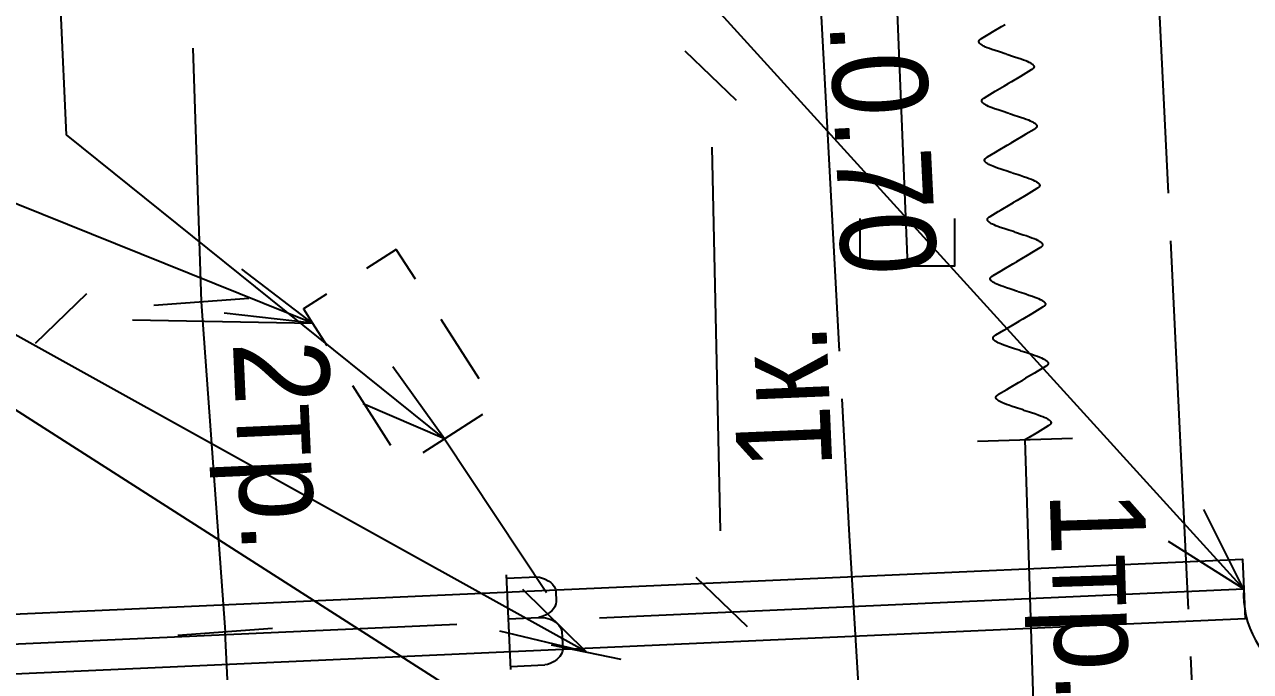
# Model space of a CAD drawing. Header units: metres. Extents: x -3947 to -3704, y 4976 to 6609.
# Drawn here: x -3901.47 to -3888.58, y 6399.14 to 6405.94 of the extents above; entities that cross this region are included whole.
import ezdxf

# ---------------------------------------------------------------- set-up
doc = ezdxf.new("R2010")
doc.units = ezdxf.units.M
doc.header["$MEASUREMENT"] = 0
for name, color, linetype, lineweight in [('Водопровод', 7, 'Continuous', 25), ('Кабель защиты', 7, 'Continuous', 25), ('Кабель связи', 7, 'Continuous', 25), ('Кабель электрический', 7, 'Continuous', 25)]:
    doc.layers.add(name, color=color, linetype=linetype, lineweight=lineweight)
doc.styles.add('Style-RUSSIAN_1251', font='RUSSIAN_1251.shx')
doc.styles.add('Style-RUSSIAN_1251 I 0.00000', font='RUSSIAN_1251.shx')

msp = doc.modelspace()

# ---------------------------------------------------------------- linework, layer by layer
at = {"layer": 'Водопровод', "linetype": 'Continuous'}
for p, q in [((-3892.808, 6418.92), (-3892.184, 6403.401)), ((-3888.648, 6400.006), (-3889.068, 6400.84)), ((-3888.648, 6400.006), (-3889.438, 6400.504)), ((-3896.402, 6400.156), (-3896.357, 6399.16)), ((-3895.422, 6399.702), (-3888.648, 6400.006)), ((-3896.381, 6399.693), (-3896.06, 6399.707)), ((-3903.695, 6399.331), (-3896.921, 6399.635)), ((-3896.358, 6399.192), (-3895.996, 6399.209))]:
    msp.add_line(p, q, dxfattribs=at)
at = {"layer": 'Водопровод', "linetype": 'Continuous', "flags": 128}
for points in [[(-3888.648, 6400.006), (-3899.22, 6411.634), (-3899.835, 6419.475)], [(-3892.684, 6403.901), (-3892.684, 6403.401), (-3891.684, 6403.401), (-3891.684, 6403.901)], [(-3903.681, 6399.016), (-3903.709, 6399.646), (-3888.662, 6400.321), (-3888.633, 6399.692), (-3903.681, 6399.016)], [(-3896.4, 6400.12), (-3896.081, 6400.134), (-3896.051, 6400.13), (-3896, 6400.113), (-3895.952, 6400.087), (-3895.933, 6400.073), (-3895.915, 6400.055), (-3895.899, 6400.032), (-3895.885, 6400.003), (-3895.881, 6399.988), (-3895.875, 6399.872), (-3895.88, 6399.85), (-3895.892, 6399.819), (-3895.906, 6399.798), (-3895.921, 6399.777), (-3895.949, 6399.755), (-3895.983, 6399.735), (-3896.014, 6399.72), (-3896.06, 6399.707), (-3896.021, 6399.705), (-3895.987, 6399.703), (-3895.938, 6399.69), (-3895.908, 6399.675), (-3895.879, 6399.657), (-3895.847, 6399.627), (-3895.825, 6399.592), (-3895.815, 6399.561), (-3895.806, 6399.371), (-3895.809, 6399.352), (-3895.819, 6399.325), (-3895.838, 6399.295), (-3895.869, 6399.265), (-3895.896, 6399.245), (-3895.941, 6399.223), (-3895.969, 6399.212), (-3895.996, 6399.209)], [(-3888.648, 6399.966), (-3888.649, 6399.937), (-3888.645, 6399.867), (-3888.637, 6399.798), (-3888.624, 6399.729), (-3888.606, 6399.662), (-3888.583, 6399.596), (-3888.556, 6399.531), (-3888.525, 6399.469), (-3888.489, 6399.409), (-3888.449, 6399.352), (-3888.405, 6399.298), (-3888.385, 6399.276)]]:
    msp.add_lwpolyline(points, dxfattribs=at)
at = {"layer": 'Кабель защиты', "linetype": 'Continuous'}
msp.add_line((-3891.448, 6401.559), (-3890.448, 6401.591), dxfattribs=at)
at = {"layer": 'Кабель защиты', "linetype": 'Continuous', "flags": 128}
for points in [[(-3891.142, 6405.626), (-3891.157, 6405.631), (-3891.205, 6405.646), (-3891.227, 6405.653), (-3891.26, 6405.664), (-3891.296, 6405.676), (-3891.321, 6405.685), (-3891.344, 6405.694), (-3891.361, 6405.701), (-3891.378, 6405.71), (-3891.389, 6405.715), (-3891.397, 6405.72), (-3891.405, 6405.724), (-3891.408, 6405.727), (-3891.411, 6405.729), (-3891.416, 6405.733), (-3891.419, 6405.736), (-3891.421, 6405.738), (-3891.424, 6405.74), (-3891.426, 6405.743), (-3891.428, 6405.746), (-3891.429, 6405.748), (-3891.43, 6405.75), (-3891.431, 6405.751), (-3891.431, 6405.753), (-3891.432, 6405.754), (-3891.432, 6405.756), (-3891.432, 6405.758), (-3891.432, 6405.76), (-3891.432, 6405.761), (-3891.432, 6405.762), (-3891.432, 6405.763), (-3891.432, 6405.764), (-3891.432, 6405.765), (-3891.431, 6405.767), (-3891.43, 6405.768), (-3891.429, 6405.77), (-3891.429, 6405.771), (-3891.428, 6405.772), (-3891.427, 6405.774), (-3891.426, 6405.775), (-3891.425, 6405.776), (-3891.424, 6405.777), (-3891.421, 6405.779), (-3891.42, 6405.781), (-3891.417, 6405.783), (-3891.413, 6405.786), (-3891.41, 6405.788), (-3891.403, 6405.792), (-3891.317, 6405.844), (-3891.289, 6405.86), (-3891.194, 6405.916), (-3891.157, 6405.938)], [(-3891.142, 6405.626), (-3891.128, 6405.621), (-3891.079, 6405.606), (-3891.057, 6405.599), (-3891.024, 6405.588), (-3890.988, 6405.576), (-3890.964, 6405.567), (-3890.94, 6405.558), (-3890.923, 6405.551), (-3890.906, 6405.542), (-3890.895, 6405.537), (-3890.887, 6405.532), (-3890.879, 6405.528), (-3890.876, 6405.525), (-3890.873, 6405.523), (-3890.868, 6405.519), (-3890.865, 6405.516), (-3890.863, 6405.514), (-3890.86, 6405.512), (-3890.858, 6405.509), (-3890.856, 6405.506), (-3890.855, 6405.504), (-3890.854, 6405.502), (-3890.853, 6405.501), (-3890.853, 6405.499), (-3890.852, 6405.498), (-3890.852, 6405.496), (-3890.852, 6405.494), (-3890.852, 6405.492), (-3890.852, 6405.491), (-3890.852, 6405.49), (-3890.852, 6405.489), (-3890.852, 6405.488), (-3890.853, 6405.487), (-3890.853, 6405.485), (-3890.854, 6405.484), (-3890.855, 6405.482), (-3890.856, 6405.481), (-3890.856, 6405.48), (-3890.857, 6405.478), (-3890.858, 6405.477), (-3890.859, 6405.476), (-3890.86, 6405.475), (-3890.863, 6405.473), (-3890.864, 6405.471), (-3890.867, 6405.469), (-3890.871, 6405.466), (-3890.875, 6405.464), (-3890.882, 6405.46), (-3890.967, 6405.408), (-3890.995, 6405.392), (-3891.09, 6405.336), (-3891.127, 6405.314)], [(-3891.112, 6405.003), (-3891.127, 6405.007), (-3891.176, 6405.023), (-3891.197, 6405.03), (-3891.23, 6405.04), (-3891.266, 6405.053), (-3891.291, 6405.062), (-3891.314, 6405.071), (-3891.331, 6405.078), (-3891.349, 6405.086), (-3891.359, 6405.092), (-3891.367, 6405.097), (-3891.375, 6405.101), (-3891.378, 6405.103), (-3891.381, 6405.105), (-3891.386, 6405.11), (-3891.389, 6405.112), (-3891.392, 6405.115), (-3891.394, 6405.117), (-3891.396, 6405.12), (-3891.398, 6405.123), (-3891.4, 6405.125), (-3891.4, 6405.126), (-3891.401, 6405.128), (-3891.402, 6405.129), (-3891.402, 6405.131), (-3891.402, 6405.133), (-3891.403, 6405.135), (-3891.403, 6405.137), (-3891.403, 6405.137), (-3891.402, 6405.139), (-3891.402, 6405.14), (-3891.402, 6405.141), (-3891.402, 6405.142), (-3891.401, 6405.143), (-3891.401, 6405.145), (-3891.399, 6405.147), (-3891.399, 6405.148), (-3891.398, 6405.149), (-3891.397, 6405.15), (-3891.396, 6405.152), (-3891.395, 6405.153), (-3891.394, 6405.154), (-3891.392, 6405.156), (-3891.39, 6405.158), (-3891.387, 6405.16), (-3891.383, 6405.163), (-3891.38, 6405.165), (-3891.373, 6405.169), (-3891.287, 6405.22), (-3891.259, 6405.237), (-3891.164, 6405.293), (-3891.127, 6405.314)], [(-3891.112, 6405.003), (-3891.098, 6404.998), (-3891.049, 6404.983), (-3891.027, 6404.976), (-3890.994, 6404.965), (-3890.958, 6404.953), (-3890.934, 6404.944), (-3890.91, 6404.935), (-3890.893, 6404.927), (-3890.876, 6404.919), (-3890.866, 6404.914), (-3890.857, 6404.909), (-3890.85, 6404.904), (-3890.846, 6404.902), (-3890.843, 6404.9), (-3890.838, 6404.896), (-3890.835, 6404.893), (-3890.833, 6404.891), (-3890.83, 6404.888), (-3890.828, 6404.886), (-3890.826, 6404.883), (-3890.825, 6404.88), (-3890.824, 6404.879), (-3890.823, 6404.878), (-3890.823, 6404.876), (-3890.822, 6404.875), (-3890.822, 6404.873), (-3890.822, 6404.871), (-3890.822, 6404.869), (-3890.822, 6404.868), (-3890.822, 6404.867), (-3890.822, 6404.866), (-3890.822, 6404.865), (-3890.823, 6404.863), (-3890.823, 6404.862), (-3890.824, 6404.86), (-3890.825, 6404.859), (-3890.826, 6404.857), (-3890.826, 6404.856), (-3890.827, 6404.855), (-3890.828, 6404.854), (-3890.829, 6404.853), (-3890.83, 6404.851), (-3890.833, 6404.849), (-3890.835, 6404.848), (-3890.837, 6404.846), (-3890.841, 6404.843), (-3890.845, 6404.841), (-3890.852, 6404.836), (-3890.937, 6404.785), (-3890.966, 6404.769), (-3891.06, 6404.713), (-3891.097, 6404.691)], [(-3891.082, 6404.379), (-3891.097, 6404.384), (-3891.146, 6404.399), (-3891.168, 6404.406), (-3891.2, 6404.417), (-3891.236, 6404.429), (-3891.261, 6404.438), (-3891.284, 6404.448), (-3891.302, 6404.455), (-3891.319, 6404.463), (-3891.329, 6404.468), (-3891.338, 6404.473), (-3891.345, 6404.478), (-3891.348, 6404.48), (-3891.351, 6404.482), (-3891.356, 6404.486), (-3891.359, 6404.489), (-3891.362, 6404.491), (-3891.364, 6404.494), (-3891.366, 6404.496), (-3891.369, 6404.499), (-3891.37, 6404.502), (-3891.371, 6404.503), (-3891.371, 6404.505), (-3891.372, 6404.506), (-3891.372, 6404.507), (-3891.373, 6404.51), (-3891.373, 6404.511), (-3891.373, 6404.513), (-3891.373, 6404.514), (-3891.373, 6404.515), (-3891.372, 6404.516), (-3891.372, 6404.518), (-3891.372, 6404.519), (-3891.371, 6404.52), (-3891.371, 6404.522), (-3891.37, 6404.524), (-3891.369, 6404.525), (-3891.368, 6404.526), (-3891.367, 6404.527), (-3891.366, 6404.528), (-3891.365, 6404.53), (-3891.364, 6404.531), (-3891.362, 6404.533), (-3891.36, 6404.534), (-3891.357, 6404.537), (-3891.354, 6404.539), (-3891.35, 6404.542), (-3891.343, 6404.546), (-3891.257, 6404.597), (-3891.229, 6404.614), (-3891.134, 6404.669), (-3891.097, 6404.691)], [(-3891.082, 6404.379), (-3891.068, 6404.375), (-3891.019, 6404.36), (-3890.997, 6404.353), (-3890.964, 6404.342), (-3890.928, 6404.329), (-3890.904, 6404.32), (-3890.88, 6404.311), (-3890.863, 6404.304), (-3890.846, 6404.296), (-3890.836, 6404.29), (-3890.827, 6404.286), (-3890.82, 6404.281), (-3890.817, 6404.279), (-3890.814, 6404.277), (-3890.808, 6404.273), (-3890.805, 6404.27), (-3890.803, 6404.268), (-3890.801, 6404.265), (-3890.798, 6404.263), (-3890.796, 6404.259), (-3890.795, 6404.257), (-3890.794, 6404.256), (-3890.794, 6404.254), (-3890.793, 6404.253), (-3890.793, 6404.251), (-3890.792, 6404.249), (-3890.792, 6404.248), (-3890.792, 6404.246), (-3890.792, 6404.245), (-3890.792, 6404.244), (-3890.792, 6404.242), (-3890.793, 6404.241), (-3890.793, 6404.24), (-3890.793, 6404.239), (-3890.794, 6404.237), (-3890.795, 6404.235), (-3890.796, 6404.234), (-3890.797, 6404.233), (-3890.797, 6404.232), (-3890.799, 6404.23), (-3890.8, 6404.229), (-3890.801, 6404.228), (-3890.803, 6404.226), (-3890.805, 6404.224), (-3890.807, 6404.222), (-3890.811, 6404.22), (-3890.815, 6404.217), (-3890.822, 6404.213), (-3890.907, 6404.162), (-3890.936, 6404.145), (-3891.03, 6404.09), (-3891.067, 6404.068)], [(-3891.053, 6403.756), (-3891.067, 6403.761), (-3891.116, 6403.776), (-3891.138, 6403.783), (-3891.17, 6403.794), (-3891.207, 6403.806), (-3891.231, 6403.815), (-3891.255, 6403.824), (-3891.272, 6403.832), (-3891.289, 6403.84), (-3891.299, 6403.845), (-3891.308, 6403.85), (-3891.315, 6403.855), (-3891.318, 6403.857), (-3891.321, 6403.859), (-3891.327, 6403.863), (-3891.33, 6403.866), (-3891.332, 6403.868), (-3891.334, 6403.87), (-3891.336, 6403.873), (-3891.339, 6403.876), (-3891.34, 6403.878), (-3891.341, 6403.88), (-3891.341, 6403.881), (-3891.342, 6403.883), (-3891.342, 6403.884), (-3891.343, 6403.886), (-3891.343, 6403.888), (-3891.343, 6403.89), (-3891.343, 6403.891), (-3891.343, 6403.892), (-3891.343, 6403.893), (-3891.342, 6403.894), (-3891.342, 6403.895), (-3891.342, 6403.897), (-3891.341, 6403.898), (-3891.34, 6403.9), (-3891.339, 6403.902), (-3891.338, 6403.903), (-3891.337, 6403.904), (-3891.336, 6403.905), (-3891.335, 6403.906), (-3891.334, 6403.907), (-3891.332, 6403.91), (-3891.33, 6403.911), (-3891.327, 6403.913), (-3891.324, 6403.916), (-3891.32, 6403.918), (-3891.313, 6403.922), (-3891.228, 6403.974), (-3891.199, 6403.99), (-3891.104, 6404.046), (-3891.067, 6404.068)], [(-3891.053, 6403.756), (-3891.038, 6403.752), (-3890.989, 6403.736), (-3890.967, 6403.729), (-3890.935, 6403.719), (-3890.899, 6403.706), (-3890.874, 6403.697), (-3890.85, 6403.688), (-3890.833, 6403.681), (-3890.816, 6403.672), (-3890.806, 6403.667), (-3890.797, 6403.662), (-3890.79, 6403.658), (-3890.787, 6403.656), (-3890.784, 6403.653), (-3890.779, 6403.649), (-3890.775, 6403.647), (-3890.773, 6403.644), (-3890.771, 6403.642), (-3890.769, 6403.639), (-3890.766, 6403.636), (-3890.765, 6403.634), (-3890.764, 6403.632), (-3890.764, 6403.631), (-3890.763, 6403.629), (-3890.763, 6403.628), (-3890.762, 6403.626), (-3890.762, 6403.624), (-3890.762, 6403.622), (-3890.762, 6403.621), (-3890.762, 6403.62), (-3890.762, 6403.619), (-3890.763, 6403.618), (-3890.763, 6403.617), (-3890.764, 6403.615), (-3890.764, 6403.614), (-3890.765, 6403.612), (-3890.766, 6403.611), (-3890.767, 6403.61), (-3890.768, 6403.608), (-3890.769, 6403.607), (-3890.77, 6403.606), (-3890.771, 6403.605), (-3890.773, 6403.603), (-3890.775, 6403.601), (-3890.778, 6403.599), (-3890.781, 6403.596), (-3890.785, 6403.594), (-3890.792, 6403.59), (-3890.877, 6403.539), (-3890.906, 6403.522), (-3891.001, 6403.466), (-3891.038, 6403.445)], [(-3891.023, 6403.133), (-3891.037, 6403.137), (-3891.086, 6403.153), (-3891.108, 6403.16), (-3891.141, 6403.17), (-3891.177, 6403.183), (-3891.201, 6403.192), (-3891.225, 6403.201), (-3891.242, 6403.208), (-3891.259, 6403.216), (-3891.269, 6403.222), (-3891.278, 6403.227), (-3891.285, 6403.231), (-3891.288, 6403.233), (-3891.291, 6403.236), (-3891.297, 6403.24), (-3891.3, 6403.242), (-3891.302, 6403.245), (-3891.304, 6403.247), (-3891.307, 6403.25), (-3891.309, 6403.253), (-3891.31, 6403.255), (-3891.311, 6403.257), (-3891.311, 6403.258), (-3891.312, 6403.26), (-3891.312, 6403.261), (-3891.313, 6403.263), (-3891.313, 6403.265), (-3891.313, 6403.267), (-3891.313, 6403.268), (-3891.313, 6403.269), (-3891.313, 6403.27), (-3891.313, 6403.271), (-3891.312, 6403.272), (-3891.312, 6403.274), (-3891.311, 6403.275), (-3891.31, 6403.277), (-3891.309, 6403.278), (-3891.309, 6403.279), (-3891.308, 6403.28), (-3891.307, 6403.282), (-3891.306, 6403.283), (-3891.305, 6403.284), (-3891.302, 6403.286), (-3891.3, 6403.288), (-3891.298, 6403.29), (-3891.294, 6403.293), (-3891.29, 6403.295), (-3891.283, 6403.299), (-3891.198, 6403.35), (-3891.169, 6403.367), (-3891.075, 6403.423), (-3891.038, 6403.444)], [(-3891.023, 6403.133), (-3891.008, 6403.128), (-3890.959, 6403.113), (-3890.938, 6403.106), (-3890.905, 6403.095), (-3890.869, 6403.083), (-3890.844, 6403.074), (-3890.821, 6403.065), (-3890.804, 6403.057), (-3890.786, 6403.049), (-3890.776, 6403.044), (-3890.767, 6403.039), (-3890.76, 6403.034), (-3890.757, 6403.032), (-3890.754, 6403.03), (-3890.749, 6403.026), (-3890.746, 6403.023), (-3890.743, 6403.021), (-3890.741, 6403.018), (-3890.739, 6403.016), (-3890.737, 6403.013), (-3890.735, 6403.011), (-3890.735, 6403.009), (-3890.734, 6403.008), (-3890.733, 6403.006), (-3890.733, 6403.005), (-3890.733, 6403.003), (-3890.732, 6403.001), (-3890.732, 6402.999), (-3890.732, 6402.998), (-3890.732, 6402.997), (-3890.733, 6402.996), (-3890.733, 6402.995), (-3890.733, 6402.994), (-3890.734, 6402.992), (-3890.734, 6402.991), (-3890.735, 6402.989), (-3890.736, 6402.987), (-3890.737, 6402.986), (-3890.738, 6402.985), (-3890.739, 6402.984), (-3890.74, 6402.983), (-3890.741, 6402.982), (-3890.743, 6402.979), (-3890.745, 6402.978), (-3890.748, 6402.976), (-3890.752, 6402.973), (-3890.755, 6402.971), (-3890.762, 6402.967), (-3890.848, 6402.915), (-3890.876, 6402.899), (-3890.971, 6402.843), (-3891.008, 6402.821)], [(-3890.993, 6402.51), (-3891.007, 6402.514), (-3891.056, 6402.529), (-3891.078, 6402.536), (-3891.111, 6402.547), (-3891.147, 6402.56), (-3891.171, 6402.569), (-3891.195, 6402.578), (-3891.212, 6402.585), (-3891.229, 6402.593), (-3891.24, 6402.599), (-3891.248, 6402.603), (-3891.255, 6402.608), (-3891.259, 6402.61), (-3891.262, 6402.612), (-3891.267, 6402.616), (-3891.27, 6402.619), (-3891.272, 6402.621), (-3891.275, 6402.624), (-3891.277, 6402.626), (-3891.279, 6402.63), (-3891.28, 6402.632), (-3891.281, 6402.633), (-3891.282, 6402.635), (-3891.282, 6402.636), (-3891.283, 6402.638), (-3891.283, 6402.64), (-3891.283, 6402.641), (-3891.283, 6402.643), (-3891.283, 6402.644), (-3891.283, 6402.645), (-3891.283, 6402.646), (-3891.283, 6402.648), (-3891.282, 6402.649), (-3891.282, 6402.65), (-3891.281, 6402.652), (-3891.28, 6402.654), (-3891.279, 6402.655), (-3891.279, 6402.656), (-3891.278, 6402.657), (-3891.277, 6402.659), (-3891.276, 6402.66), (-3891.275, 6402.661), (-3891.272, 6402.663), (-3891.271, 6402.665), (-3891.268, 6402.667), (-3891.264, 6402.669), (-3891.26, 6402.672), (-3891.253, 6402.676), (-3891.168, 6402.727), (-3891.139, 6402.744), (-3891.045, 6402.799), (-3891.008, 6402.821)], [(-3890.993, 6402.51), (-3890.978, 6402.505), (-3890.929, 6402.49), (-3890.908, 6402.483), (-3890.875, 6402.472), (-3890.839, 6402.46), (-3890.814, 6402.451), (-3890.791, 6402.441), (-3890.774, 6402.434), (-3890.757, 6402.426), (-3890.746, 6402.421), (-3890.738, 6402.416), (-3890.73, 6402.411), (-3890.727, 6402.409), (-3890.724, 6402.407), (-3890.719, 6402.403), (-3890.716, 6402.4), (-3890.713, 6402.398), (-3890.711, 6402.395), (-3890.709, 6402.393), (-3890.707, 6402.39), (-3890.705, 6402.387), (-3890.705, 6402.386), (-3890.704, 6402.384), (-3890.704, 6402.383), (-3890.703, 6402.382), (-3890.703, 6402.379), (-3890.702, 6402.378), (-3890.702, 6402.376), (-3890.702, 6402.375), (-3890.703, 6402.374), (-3890.703, 6402.373), (-3890.703, 6402.371), (-3890.703, 6402.37), (-3890.704, 6402.369), (-3890.705, 6402.367), (-3890.706, 6402.365), (-3890.706, 6402.364), (-3890.707, 6402.363), (-3890.708, 6402.362), (-3890.709, 6402.361), (-3890.71, 6402.359), (-3890.711, 6402.358), (-3890.713, 6402.356), (-3890.715, 6402.355), (-3890.718, 6402.352), (-3890.722, 6402.35), (-3890.725, 6402.347), (-3890.732, 6402.343), (-3890.818, 6402.292), (-3890.846, 6402.275), (-3890.941, 6402.22), (-3890.978, 6402.198)], [(-3890.963, 6401.886), (-3890.978, 6401.891), (-3891.026, 6401.906), (-3891.048, 6401.913), (-3891.081, 6401.924), (-3891.117, 6401.936), (-3891.141, 6401.945), (-3891.165, 6401.954), (-3891.182, 6401.962), (-3891.199, 6401.97), (-3891.21, 6401.975), (-3891.218, 6401.98), (-3891.226, 6401.985), (-3891.229, 6401.987), (-3891.232, 6401.989), (-3891.237, 6401.993), (-3891.24, 6401.996), (-3891.242, 6401.998), (-3891.245, 6402.001), (-3891.247, 6402.003), (-3891.249, 6402.006), (-3891.25, 6402.009), (-3891.251, 6402.01), (-3891.252, 6402.011), (-3891.252, 6402.013), (-3891.253, 6402.014), (-3891.253, 6402.016), (-3891.253, 6402.018), (-3891.253, 6402.02), (-3891.253, 6402.021), (-3891.253, 6402.022), (-3891.253, 6402.023), (-3891.253, 6402.024), (-3891.252, 6402.026), (-3891.252, 6402.027), (-3891.251, 6402.029), (-3891.25, 6402.03), (-3891.25, 6402.032), (-3891.249, 6402.033), (-3891.248, 6402.034), (-3891.247, 6402.035), (-3891.246, 6402.036), (-3891.245, 6402.037), (-3891.242, 6402.04), (-3891.241, 6402.041), (-3891.238, 6402.043), (-3891.234, 6402.046), (-3891.231, 6402.048), (-3891.224, 6402.053), (-3891.138, 6402.104), (-3891.11, 6402.12), (-3891.015, 6402.176), (-3890.978, 6402.198)], [(-3890.963, 6401.886), (-3890.948, 6401.882), (-3890.9, 6401.866), (-3890.878, 6401.859), (-3890.845, 6401.849), (-3890.809, 6401.836), (-3890.785, 6401.827), (-3890.761, 6401.818), (-3890.744, 6401.811), (-3890.727, 6401.803), (-3890.716, 6401.797), (-3890.708, 6401.792), (-3890.7, 6401.788), (-3890.697, 6401.786), (-3890.694, 6401.784), (-3890.689, 6401.779), (-3890.686, 6401.777), (-3890.684, 6401.774), (-3890.681, 6401.772), (-3890.679, 6401.769), (-3890.677, 6401.766), (-3890.676, 6401.764), (-3890.675, 6401.763), (-3890.674, 6401.761), (-3890.674, 6401.76), (-3890.673, 6401.758), (-3890.673, 6401.756), (-3890.673, 6401.754), (-3890.673, 6401.752), (-3890.673, 6401.752), (-3890.673, 6401.75), (-3890.673, 6401.749), (-3890.673, 6401.748), (-3890.674, 6401.747), (-3890.674, 6401.746), (-3890.675, 6401.744), (-3890.676, 6401.742), (-3890.677, 6401.741), (-3890.677, 6401.74), (-3890.678, 6401.739), (-3890.679, 6401.737), (-3890.68, 6401.736), (-3890.681, 6401.735), (-3890.684, 6401.733), (-3890.685, 6401.731), (-3890.688, 6401.729), (-3890.692, 6401.726), (-3890.695, 6401.724), (-3890.702, 6401.72), (-3890.788, 6401.669), (-3890.816, 6401.652), (-3890.911, 6401.596), (-3890.948, 6401.575)], [(-3890.948, 6401.575), (-3890.809, 6397.166)]]:
    msp.add_lwpolyline(points, dxfattribs=at)
at = {"layer": 'Кабель связи', "linetype": 'Continuous'}
for p, q in [((-3893.98, 6405.138), (-3894.521, 6405.657)), ((-3894.149, 6400.618), (-3894.235, 6404.648)), ((-3897.557, 6403.574), (-3897.87, 6403.373)), ((-3897.356, 6403.261), (-3897.557, 6403.574)), ((-3898.438, 6402.799), (-3899.18, 6403.367)), ((-3901.351, 6402.59), (-3900.81, 6403.11)), ((-3898.438, 6402.799), (-3899.366, 6402.903)), ((-3900.331, 6402.836), (-3898.438, 6402.799)), ((-3896.686, 6402.213), (-3897.087, 6402.839)), ((-3897.049, 6401.584), (-3897.594, 6402.342)), ((-3898.019, 6402.143), (-3897.618, 6401.517)), ((-3897.049, 6401.584), (-3897.907, 6401.953)), ((-3897.049, 6401.584), (-3895.977, 6399.969)), ((-3893.863, 6399.609), (-3894.404, 6400.128)), ((-3895.562, 6399.344), (-3896.227, 6399.999)), ((-3895.562, 6399.344), (-3896.47, 6399.562)), ((-3895.929, 6399.418), (-3895.195, 6399.27))]:
    msp.add_line(p, q, dxfattribs=at)
at = {"layer": 'Кабель связи', "linetype": 'Continuous', "flags": 128}
for points in [[(-3894.074, 6397.104), (-3906.259, 6404.89), (-3906.552, 6412.707)], [(-3895.562, 6399.344), (-3904.796, 6404.471), (-3905.131, 6412.786)], [(-3897.049, 6401.584), (-3901.024, 6404.78), (-3901.383, 6412.601)], [(-3898.438, 6402.799), (-3903.088, 6404.669), (-3903.412, 6412.527)], [(-3898.291, 6403.104), (-3898.534, 6402.949), (-3898.438, 6402.799), (-3898.288, 6402.565)], [(-3897.273, 6401.441), (-3897.049, 6401.584), (-3896.646, 6401.842)]]:
    msp.add_lwpolyline(points, dxfattribs=at)
at = {"layer": 'Кабель электрический', "linetype": 'Continuous'}
for p, q in [((-3889.44, 6404.165), (-3889.627, 6408.035)), ((-3892.897, 6402.504), (-3893.087, 6406.025)), ((-3899.698, 6405.69), (-3899.607, 6403.025)), ((-3889.228, 6399.795), (-3889.415, 6403.665)), ((-3900.106, 6402.989), (-3899.109, 6403.061)), ((-3899.855, 6399.521), (-3898.858, 6399.593)), ((-3899.309, 6398.538), (-3899.356, 6399.557)), ((-3889.11, 6397.36), (-3889.204, 6399.295))]:
    msp.add_line(p, q, dxfattribs=at)
at = {"layer": 'Кабель электрический', "linetype": 'Continuous', "flags": 128}
for points in [[(-3899.607, 6403.025), (-3899.356, 6399.557)], [(-3892.666, 6398.484), (-3892.793, 6400.567), (-3892.871, 6402.004)]]:
    msp.add_lwpolyline(points, dxfattribs=at)

# ---------------------------------------------------------------- texts
at = {"layer": 'Кабель защиты', "linetype": 'Continuous', "style": 'Style-RUSSIAN_1251 I 0.00000', "width": 0.9}
msp.add_text('1тр.', height=1, rotation=271.8057, dxfattribs=at).set_placement((-3890.688, 6401.023))
at = {"layer": 'Кабель электрический', "linetype": 'Continuous', "style": 'Style-RUSSIAN_1251'}
for s, rotation, width, p in [('гл.0.70', 272.8485, 0.9, (-3893.06, 6407.095)), ('1к.', 92.4185, 0.899998, (-3892.972, 6401.282)), ('2тр.', 272.5508, 0.899998, (-3899.276, 6402.597))]:
    msp.add_text(s, height=1, rotation=rotation, dxfattribs=dict(at, width=width)).set_placement(p)

doc.saveas('drawing.dxf')
